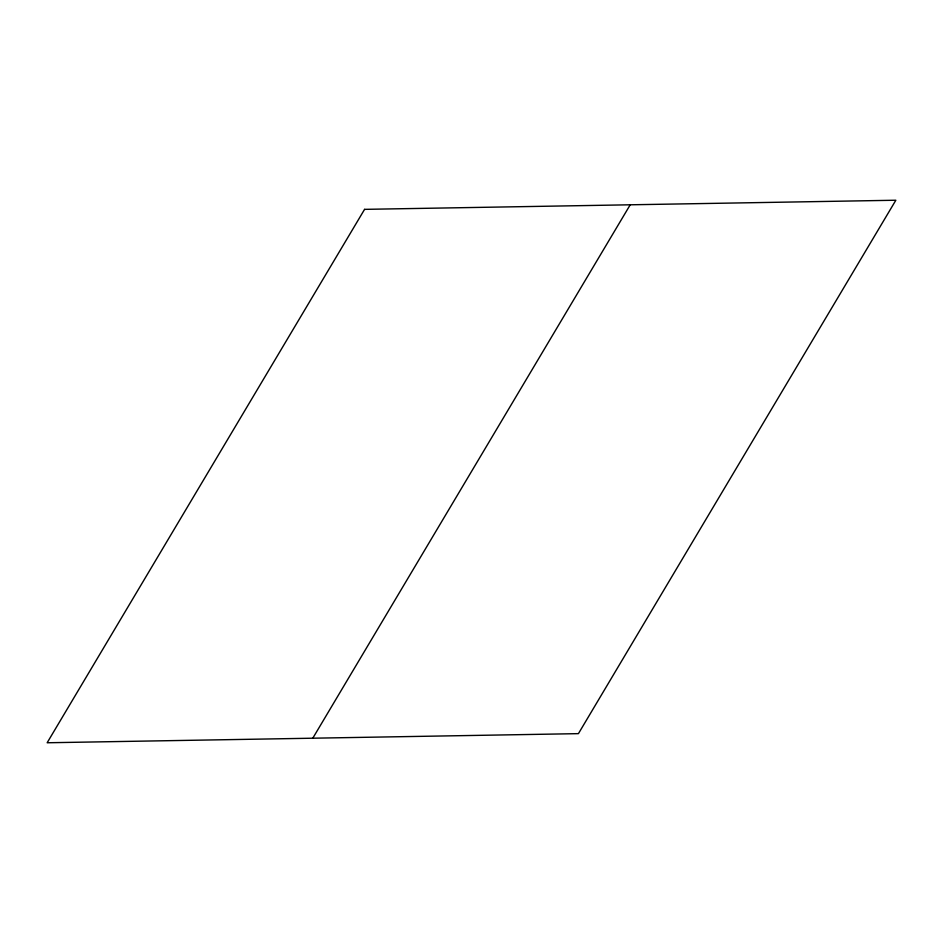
<?xml version="1.0" encoding="UTF-8"?>
<svg xmlns="http://www.w3.org/2000/svg" width="943" height="943" viewBox="0 0 943 943"><rect width="100%" height="100%" fill="white"/><g stroke="black" fill="none" stroke-linecap="round" stroke-linejoin="round"><path stroke-width="1.41" d="M312.781 738.204L630.219 204.796M364.576 209.358L47.15 742.766L578.424 733.642L895.85 200.234L364.576 209.358"/></g></svg>
